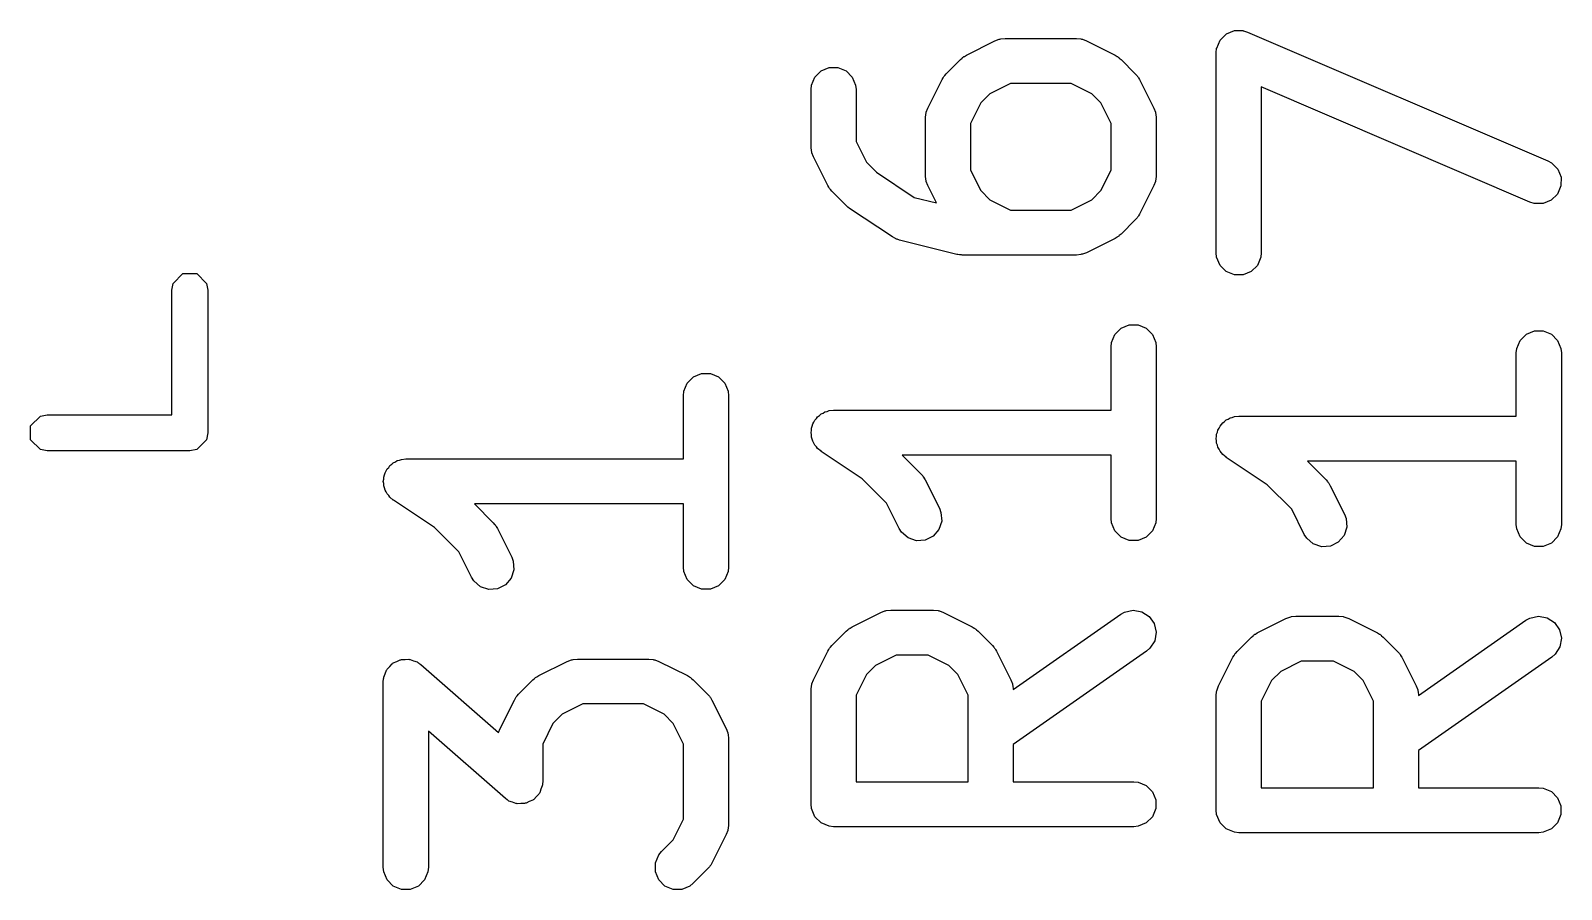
# Model space of a CAD drawing. Header units: inches. Extents: x 1.99 to 4.41, y -4.34 to -2.1.
# Drawn here: x 3.7925 to 3.9933, y -3.7759 to -3.6633 of the extents above; entities that cross this region are included whole.
import ezdxf

# ---------------------------------------------------------------- set-up
doc = ezdxf.new("R2010")
doc.units = ezdxf.units.IN
doc.header["$MEASUREMENT"] = 0
doc.layers.add('BLACK', color=250, linetype='CONTINUOUS')

msp = doc.modelspace()

# ---------------------------------------------------------------- linework, layer by layer
at = {"layer": 'BLACK', "linetype": 'CONTINUOUS'}
for p, q in [((3.919, -3.66461), (3.91954, -3.6644)), ((3.91954, -3.6644), (3.91965, -3.66439)), ((3.91965, -3.66439), (3.91975, -3.66435)), ((3.91975, -3.66435), (3.92032, -3.6643)), ((3.92032, -3.6643), (3.9297, -3.6643)), ((3.9297, -3.6643), (3.93027, -3.66435)), ((3.93027, -3.66435), (3.93037, -3.66439)), ((3.93037, -3.66439), (3.93048, -3.6644)), ((3.93048, -3.6644), (3.93102, -3.66461)), ((3.94831, -3.66504), (3.94852, -3.66452)), ((3.94852, -3.66452), (3.94853, -3.66451)), ((3.94853, -3.66451), (3.94854, -3.66449)), ((3.94854, -3.66449), (3.94894, -3.6641)), ((3.94894, -3.6641), (3.94934, -3.66371)), ((3.94934, -3.66371), (3.94935, -3.6637)), ((3.94935, -3.6637), (3.94937, -3.66369)), ((3.94937, -3.66369), (3.94989, -3.66348)), ((3.94989, -3.66348), (3.9504, -3.66326)), ((3.9504, -3.66326), (3.95042, -3.66326)), ((3.95042, -3.66326), (3.95044, -3.66326)), ((3.95044, -3.66326), (3.95099, -3.66326)), ((3.95099, -3.66326), (3.95155, -3.66326)), ((3.95155, -3.66326), (3.95157, -3.66327)), ((3.95157, -3.66327), (3.95159, -3.66327)), ((3.95159, -3.66327), (3.95214, -3.66345)), ((3.95214, -3.66345), (3.99151, -3.68032)), ((3.91501, -3.66664), (3.91525, -3.66648)), ((3.91525, -3.66648), (3.919, -3.66461)), ((3.93102, -3.66461), (3.93477, -3.66648)), ((3.93477, -3.66648), (3.93502, -3.66664)), ((3.94802, -3.66616), (3.94808, -3.66558)), ((3.94802, -3.69241), (3.94802, -3.66616)), ((3.94808, -3.66558), (3.94809, -3.66557)), ((3.94809, -3.66555), (3.94831, -3.66504)), ((3.94809, -3.66557), (3.94809, -3.66555)), ((3.89537, -3.66936), (3.89619, -3.66854)), ((3.89619, -3.66854), (3.89725, -3.6681)), ((3.89725, -3.6681), (3.8984, -3.6681)), ((3.8984, -3.6681), (3.89947, -3.66854)), ((3.89947, -3.66854), (3.90028, -3.66936)), ((3.91261, -3.66891), (3.91449, -3.66703)), ((3.91449, -3.66703), (3.91471, -3.66685)), ((3.91471, -3.66685), (3.91476, -3.66679)), ((3.91476, -3.66679), (3.91485, -3.66673)), ((3.91485, -3.66673), (3.91493, -3.66667)), ((3.91493, -3.66667), (3.91501, -3.66664)), ((3.93502, -3.66664), (3.93509, -3.66667)), ((3.93509, -3.66667), (3.93517, -3.66673)), ((3.93517, -3.66673), (3.93526, -3.66679)), ((3.93526, -3.66679), (3.93531, -3.66685)), ((3.93531, -3.66685), (3.93554, -3.66703)), ((3.93554, -3.66703), (3.93741, -3.66891)), ((3.89487, -3.671), (3.89493, -3.67042)), ((3.89493, -3.67042), (3.89537, -3.66936)), ((3.90028, -3.66936), (3.90072, -3.67042)), ((3.90072, -3.67042), (3.90078, -3.671)), ((3.91018, -3.67343), (3.91206, -3.66968)), ((3.91206, -3.66968), (3.91222, -3.66943)), ((3.91222, -3.66943), (3.91225, -3.66936)), ((3.91225, -3.66936), (3.91231, -3.66928)), ((3.91231, -3.66928), (3.91237, -3.66919)), ((3.91237, -3.66919), (3.91243, -3.66914)), ((3.91243, -3.66914), (3.91261, -3.66891)), ((3.92102, -3.6702), (3.91832, -3.67155)), ((3.929, -3.6702), (3.92102, -3.6702)), ((3.9317, -3.67155), (3.929, -3.6702)), ((3.93741, -3.66891), (3.9376, -3.66914)), ((3.9376, -3.66914), (3.93766, -3.66919)), ((3.93766, -3.66919), (3.93771, -3.66928)), ((3.93771, -3.66928), (3.93778, -3.66936)), ((3.93778, -3.66936), (3.93781, -3.66943)), ((3.93781, -3.66943), (3.93796, -3.66968)), ((3.93796, -3.66968), (3.93984, -3.67343)), ((3.89487, -3.6785), (3.89487, -3.671)), ((3.90078, -3.671), (3.90078, -3.6778)), ((3.91832, -3.67155), (3.91713, -3.67275)), ((3.9329, -3.67275), (3.9317, -3.67155)), ((3.98918, -3.68575), (3.95393, -3.67064)), ((3.95393, -3.67064), (3.95393, -3.69241)), ((3.90987, -3.67475), (3.90993, -3.67417)), ((3.90993, -3.67417), (3.90997, -3.67407)), ((3.90997, -3.67407), (3.90998, -3.67397)), ((3.90998, -3.67397), (3.91018, -3.67343)), ((3.91713, -3.67275), (3.91578, -3.67544)), ((3.93424, -3.67544), (3.9329, -3.67275)), ((3.93984, -3.67343), (3.94005, -3.67397)), ((3.94005, -3.67397), (3.94005, -3.67407)), ((3.94005, -3.67407), (3.94009, -3.67417)), ((3.94009, -3.67417), (3.94015, -3.67475)), ((3.90987, -3.68225), (3.90987, -3.67475)), ((3.91578, -3.67544), (3.91578, -3.68155)), ((3.93424, -3.68155), (3.93424, -3.67544)), ((3.94015, -3.67475), (3.94015, -3.68225)), ((3.89493, -3.67907), (3.89487, -3.6785)), ((3.90078, -3.6778), (3.90213, -3.6805)), ((3.89497, -3.67917), (3.89493, -3.67907)), ((3.89498, -3.67928), (3.89497, -3.67917)), ((3.89519, -3.67982), (3.89498, -3.67928)), ((3.89706, -3.68357), (3.89519, -3.67982)), ((3.90213, -3.6805), (3.90346, -3.68183)), ((3.99151, -3.68032), (3.99202, -3.6806)), ((3.99202, -3.6806), (3.99282, -3.68142)), ((3.90346, -3.68183), (3.90841, -3.68513)), ((3.90993, -3.68282), (3.90987, -3.68225)), ((3.91578, -3.68155), (3.91713, -3.68425)), ((3.9329, -3.68425), (3.93424, -3.68155)), ((3.94015, -3.68225), (3.94009, -3.68282)), ((3.99282, -3.68142), (3.99325, -3.68249)), ((3.99325, -3.68249), (3.99324, -3.68364)), ((3.89722, -3.68381), (3.89706, -3.68357)), ((3.89725, -3.68389), (3.89722, -3.68381)), ((3.89731, -3.68397), (3.89725, -3.68389)), ((3.89737, -3.68406), (3.89731, -3.68397)), ((3.89743, -3.68411), (3.89737, -3.68406)), ((3.89761, -3.68433), (3.89743, -3.68411)), ((3.89949, -3.68621), (3.89761, -3.68433)), ((3.90997, -3.68292), (3.90993, -3.68282)), ((3.90998, -3.68303), (3.90997, -3.68292)), ((3.91018, -3.68357), (3.90998, -3.68303)), ((3.91133, -3.68586), (3.91018, -3.68357)), ((3.91713, -3.68425), (3.91832, -3.68544)), ((3.9317, -3.68544), (3.9329, -3.68425)), ((3.93984, -3.68357), (3.93796, -3.68732)), ((3.94005, -3.68303), (3.93984, -3.68357)), ((3.94009, -3.68282), (3.94005, -3.68292)), ((3.94005, -3.68292), (3.94005, -3.68303)), ((3.99324, -3.68364), (3.99278, -3.6847)), ((3.89972, -3.6864), (3.89949, -3.68621)), ((3.89949, -3.68621), (3.89949, -3.68621)), ((3.89949, -3.68621), (3.89949, -3.68621)), ((3.89994, -3.68658), (3.89972, -3.6864)), ((3.90556, -3.69033), (3.89994, -3.68658)), ((3.89994, -3.68658), (3.89994, -3.68658)), ((3.89994, -3.68658), (3.89994, -3.68658)), ((3.90841, -3.68513), (3.91133, -3.68586)), ((3.91832, -3.68544), (3.92102, -3.68679)), ((3.929, -3.68679), (3.9317, -3.68544)), ((3.98974, -3.68592), (3.98918, -3.68575)), ((3.99089, -3.68594), (3.98974, -3.68592)), ((3.99196, -3.68551), (3.99089, -3.68594)), ((3.99278, -3.6847), (3.99196, -3.68551)), ((3.92102, -3.68679), (3.929, -3.68679)), ((3.93741, -3.68808), (3.93554, -3.68996)), ((3.9376, -3.68786), (3.93741, -3.68808)), ((3.93766, -3.68781), (3.9376, -3.68786)), ((3.93771, -3.68772), (3.93766, -3.68781)), ((3.93778, -3.68764), (3.93771, -3.68772)), ((3.93781, -3.68756), (3.93778, -3.68764)), ((3.93796, -3.68732), (3.93781, -3.68756)), ((3.90588, -3.6905), (3.90556, -3.69033)), ((3.90594, -3.69054), (3.90588, -3.6905)), ((3.90601, -3.69056), (3.90594, -3.69054)), ((3.90607, -3.6906), (3.90601, -3.69056)), ((3.90615, -3.69061), (3.90607, -3.6906)), ((3.90649, -3.69073), (3.90615, -3.69061)), ((3.93477, -3.69051), (3.93102, -3.69239)), ((3.93502, -3.69036), (3.93477, -3.69051)), ((3.93509, -3.69033), (3.93502, -3.69036)), ((3.93517, -3.69026), (3.93509, -3.69033)), ((3.93526, -3.6902), (3.93517, -3.69026)), ((3.93531, -3.69014), (3.93526, -3.6902)), ((3.93554, -3.68996), (3.93531, -3.69014)), ((3.91398, -3.69261), (3.90649, -3.69073)), ((3.91408, -3.69262), (3.91398, -3.69261)), ((3.91412, -3.69264), (3.91408, -3.69262)), ((3.91434, -3.69266), (3.91412, -3.69264)), ((3.91456, -3.69269), (3.91434, -3.69266)), ((3.93027, -3.69264), (3.9297, -3.6927)), ((3.93037, -3.6926), (3.93027, -3.69264)), ((3.93048, -3.69259), (3.93037, -3.6926)), ((3.93102, -3.69239), (3.93048, -3.69259)), ((3.94808, -3.69298), (3.94802, -3.69241)), ((3.95393, -3.69241), (3.95387, -3.69298)), ((3.9146, -3.69269), (3.91456, -3.69269)), ((3.9147, -3.6927), (3.9146, -3.69269)), ((3.9297, -3.6927), (3.9147, -3.6927)), ((3.94852, -3.69405), (3.94808, -3.69298)), ((3.94934, -3.69486), (3.94852, -3.69405)), ((3.95343, -3.69405), (3.95262, -3.69486)), ((3.95387, -3.69298), (3.95343, -3.69405)), ((3.81102, -3.69732), (3.8112, -3.69642)), ((3.8112, -3.69642), (3.81248, -3.69514)), ((3.81248, -3.69514), (3.81429, -3.69514)), ((3.81429, -3.69514), (3.81557, -3.69642)), ((3.81557, -3.69642), (3.81575, -3.69732)), ((3.9504, -3.6953), (3.94934, -3.69486)), ((3.95155, -3.6953), (3.9504, -3.6953)), ((3.95262, -3.69486), (3.95155, -3.6953)), ((3.81102, -3.71366), (3.81102, -3.69732)), ((3.81575, -3.69732), (3.81575, -3.71602)), ((3.93474, -3.7031), (3.93556, -3.70229)), ((3.93556, -3.70229), (3.93662, -3.70185)), ((3.93662, -3.70185), (3.93777, -3.70185)), ((3.93777, -3.70185), (3.93884, -3.70229)), ((3.93884, -3.70229), (3.93965, -3.7031)), ((3.98871, -3.70308), (3.98977, -3.70263)), ((3.98977, -3.70263), (3.99092, -3.70263)), ((3.99092, -3.70263), (3.99199, -3.70308)), ((3.93424, -3.70474), (3.9343, -3.70417)), ((3.9343, -3.70417), (3.93474, -3.7031)), ((3.93965, -3.7031), (3.94009, -3.70417)), ((3.94009, -3.70417), (3.94015, -3.70474)), ((3.98745, -3.70495), (3.98789, -3.70389)), ((3.98789, -3.70389), (3.98871, -3.70308)), ((3.99199, -3.70308), (3.9928, -3.70389)), ((3.9928, -3.70389), (3.99324, -3.70495)), ((3.93424, -3.71304), (3.93424, -3.70474)), ((3.94015, -3.70474), (3.94015, -3.72724)), ((3.98739, -3.70553), (3.98745, -3.70495)), ((3.98739, -3.71383), (3.98739, -3.70553)), ((3.99324, -3.70495), (3.9933, -3.70553)), ((3.9933, -3.70553), (3.9933, -3.72803)), ((3.87864, -3.70951), (3.87945, -3.70869)), ((3.87945, -3.70869), (3.88052, -3.70825)), ((3.88052, -3.70825), (3.88167, -3.70825)), ((3.88167, -3.70825), (3.88274, -3.70869)), ((3.88274, -3.70869), (3.88355, -3.70951)), ((3.87814, -3.71115), (3.8782, -3.71057)), ((3.8782, -3.71057), (3.87864, -3.70951)), ((3.88355, -3.70951), (3.88399, -3.71057)), ((3.88399, -3.71057), (3.88405, -3.71115)), ((3.87814, -3.71944), (3.87814, -3.71115)), ((3.88405, -3.71115), (3.88405, -3.73364)), ((3.7925, -3.71512), (3.79378, -3.71384)), ((3.79378, -3.71384), (3.79469, -3.71366)), ((3.79469, -3.71366), (3.81102, -3.71366)), ((3.8951, -3.71486), (3.89526, -3.71462)), ((3.89526, -3.71462), (3.89537, -3.71435)), ((3.89537, -3.71435), (3.89558, -3.71415)), ((3.89558, -3.71415), (3.89574, -3.71391)), ((3.89574, -3.71391), (3.89598, -3.71374)), ((3.89598, -3.71374), (3.89619, -3.71354)), ((3.89619, -3.71354), (3.89645, -3.71343)), ((3.89645, -3.71343), (3.89669, -3.71326)), ((3.89669, -3.71326), (3.89698, -3.71321)), ((3.89698, -3.71321), (3.89725, -3.7131)), ((3.89725, -3.7131), (3.89782, -3.71304)), ((3.89782, -3.71304), (3.89782, -3.71304)), ((3.89782, -3.71304), (3.89783, -3.71304)), ((3.89783, -3.71304), (3.89783, -3.71304)), ((3.89783, -3.71304), (3.93424, -3.71304)), ((3.94873, -3.71493), (3.94889, -3.71469)), ((3.94889, -3.71469), (3.94913, -3.71453)), ((3.94913, -3.71453), (3.94934, -3.71432)), ((3.94934, -3.71432), (3.9496, -3.71421)), ((3.9496, -3.71421), (3.94984, -3.71405)), ((3.94984, -3.71405), (3.95013, -3.71399)), ((3.95013, -3.71399), (3.9504, -3.71388)), ((3.9504, -3.71388), (3.95097, -3.71383)), ((3.95097, -3.71383), (3.95097, -3.71383)), ((3.95097, -3.71383), (3.95098, -3.71383)), ((3.95098, -3.71383), (3.95098, -3.71383)), ((3.95098, -3.71383), (3.98739, -3.71383)), ((3.7925, -3.71693), (3.7925, -3.71512)), ((3.81575, -3.71602), (3.81557, -3.71693)), ((3.89487, -3.71599), (3.89493, -3.71571)), ((3.89493, -3.71628), (3.89487, -3.71599)), ((3.89493, -3.71542), (3.89504, -3.71515)), ((3.89493, -3.71571), (3.89493, -3.71542)), ((3.89493, -3.71657), (3.89493, -3.71628)), ((3.89504, -3.71684), (3.89493, -3.71657)), ((3.89504, -3.71515), (3.8951, -3.71486)), ((3.94802, -3.71678), (3.94808, -3.7165)), ((3.94808, -3.7162), (3.94819, -3.71594)), ((3.94808, -3.7165), (3.94808, -3.7162)), ((3.94819, -3.71594), (3.94825, -3.71565)), ((3.94825, -3.71565), (3.94841, -3.71541)), ((3.94841, -3.71541), (3.94852, -3.71514)), ((3.94852, -3.71514), (3.94873, -3.71493)), ((3.79378, -3.71821), (3.7925, -3.71693)), ((3.79469, -3.71839), (3.79378, -3.71821)), ((3.81339, -3.71839), (3.79469, -3.71839)), ((3.81429, -3.71821), (3.81339, -3.71839)), ((3.81557, -3.71693), (3.81429, -3.71821)), ((3.8951, -3.71712), (3.89504, -3.71684)), ((3.89526, -3.71736), (3.8951, -3.71712)), ((3.89537, -3.71763), (3.89526, -3.71736)), ((3.89558, -3.71784), (3.89537, -3.71763)), ((3.89574, -3.71808), (3.89558, -3.71784)), ((3.89619, -3.71844), (3.89574, -3.71808)), ((3.89619, -3.71845), (3.89619, -3.71844)), ((3.90157, -3.72204), (3.89619, -3.71845)), ((3.89619, -3.71845), (3.89619, -3.71845)), ((3.89619, -3.71845), (3.89619, -3.71845)), ((3.94808, -3.71707), (3.94802, -3.71678)), ((3.94808, -3.71736), (3.94808, -3.71707)), ((3.94819, -3.71763), (3.94808, -3.71736)), ((3.94825, -3.71791), (3.94819, -3.71763)), ((3.94841, -3.71815), (3.94825, -3.71791)), ((3.94852, -3.71842), (3.94841, -3.71815)), ((3.94873, -3.71863), (3.94852, -3.71842)), ((3.94889, -3.71887), (3.94873, -3.71863)), ((3.83916, -3.72102), (3.83927, -3.72075)), ((3.83927, -3.72075), (3.83947, -3.72055)), ((3.83947, -3.72055), (3.83964, -3.72031)), ((3.83964, -3.72031), (3.83988, -3.72015)), ((3.83988, -3.72015), (3.84008, -3.71994)), ((3.84008, -3.71994), (3.84035, -3.71983)), ((3.84035, -3.71983), (3.84059, -3.71967)), ((3.84059, -3.71967), (3.84088, -3.71961)), ((3.84088, -3.71961), (3.84115, -3.7195)), ((3.84115, -3.7195), (3.84172, -3.71944)), ((3.84172, -3.71944), (3.84172, -3.71944)), ((3.84172, -3.71944), (3.84172, -3.71944)), ((3.84172, -3.71944), (3.84173, -3.71944)), ((3.84173, -3.71944), (3.87814, -3.71944)), ((3.93424, -3.71894), (3.90683, -3.71894)), ((3.90683, -3.71894), (3.90929, -3.7214)), ((3.93424, -3.72724), (3.93424, -3.71894)), ((3.94933, -3.71923), (3.94889, -3.71887)), ((3.94934, -3.71923), (3.94933, -3.71923)), ((3.94934, -3.71924), (3.94934, -3.71923)), ((3.94934, -3.71923), (3.94934, -3.71923)), ((3.95472, -3.72282), (3.94934, -3.71924)), ((3.98739, -3.71973), (3.95998, -3.71973)), ((3.95998, -3.71973), (3.96244, -3.72219)), ((3.98739, -3.72803), (3.98739, -3.71973)), ((3.83877, -3.7224), (3.83883, -3.72211)), ((3.83883, -3.72268), (3.83877, -3.7224)), ((3.83883, -3.72182), (3.83894, -3.72155)), ((3.83883, -3.72211), (3.83883, -3.72182)), ((3.83883, -3.72297), (3.83883, -3.72268)), ((3.83894, -3.72155), (3.839, -3.72127)), ((3.839, -3.72127), (3.83916, -3.72102)), ((3.90477, -3.72524), (3.90157, -3.72204)), ((3.90929, -3.7214), (3.90948, -3.72163)), ((3.90948, -3.72163), (3.90953, -3.72168)), ((3.90953, -3.72168), (3.90959, -3.72177)), ((3.90959, -3.72177), (3.90966, -3.72185)), ((3.90966, -3.72185), (3.90969, -3.72192)), ((3.90969, -3.72192), (3.90984, -3.72217)), ((3.90984, -3.72217), (3.91172, -3.72592)), ((3.96244, -3.72219), (3.96262, -3.72242)), ((3.96262, -3.72242), (3.96268, -3.72247)), ((3.96268, -3.72247), (3.96274, -3.72256)), ((3.96274, -3.72256), (3.96281, -3.72264)), ((3.96281, -3.72264), (3.96284, -3.72271)), ((3.96284, -3.72271), (3.96299, -3.72296)), ((3.83894, -3.72324), (3.83883, -3.72297)), ((3.839, -3.72353), (3.83894, -3.72324)), ((3.83916, -3.72377), (3.839, -3.72353)), ((3.83927, -3.72403), (3.83916, -3.72377)), ((3.83948, -3.72424), (3.83927, -3.72403)), ((3.83964, -3.72448), (3.83948, -3.72424)), ((3.84008, -3.72485), (3.83964, -3.72448)), ((3.95792, -3.72603), (3.95472, -3.72282)), ((3.96299, -3.72296), (3.96487, -3.72671)), ((3.84009, -3.72485), (3.84008, -3.72485)), ((3.84008, -3.72485), (3.84008, -3.72485)), ((3.84547, -3.72844), (3.84009, -3.72485)), ((3.84009, -3.72485), (3.84009, -3.72485)), ((3.87814, -3.72535), (3.85073, -3.72535)), ((3.85073, -3.72535), (3.85319, -3.72781)), ((3.87814, -3.73364), (3.87814, -3.72535)), ((3.90644, -3.72856), (3.90477, -3.72524)), ((3.91172, -3.72592), (3.91192, -3.72646)), ((3.91192, -3.72646), (3.91201, -3.72761)), ((3.95958, -3.72935), (3.95792, -3.72603)), ((3.96487, -3.72671), (3.96507, -3.72725)), ((3.84867, -3.73164), (3.84547, -3.72844)), ((3.85319, -3.72781), (3.85337, -3.72803)), ((3.85337, -3.72803), (3.85343, -3.72808)), ((3.85343, -3.72808), (3.85349, -3.72817)), ((3.85349, -3.72817), (3.85355, -3.72825)), ((3.85355, -3.72825), (3.85358, -3.72832)), ((3.85358, -3.72832), (3.85374, -3.72857)), ((3.85374, -3.72857), (3.85561, -3.73232)), ((3.90674, -3.72905), (3.90644, -3.72856)), ((3.91164, -3.7287), (3.91089, -3.72957)), ((3.91201, -3.72761), (3.91164, -3.7287)), ((3.9343, -3.72782), (3.93424, -3.72724)), ((3.93474, -3.72888), (3.9343, -3.72782)), ((3.94009, -3.72782), (3.93965, -3.72888)), ((3.94015, -3.72724), (3.94009, -3.72782)), ((3.96516, -3.7284), (3.96479, -3.72949)), ((3.96507, -3.72725), (3.96516, -3.7284)), ((3.98745, -3.7286), (3.98739, -3.72803)), ((3.98789, -3.72967), (3.98745, -3.7286)), ((3.99324, -3.7286), (3.9928, -3.72967)), ((3.9933, -3.72803), (3.99324, -3.7286)), ((3.90761, -3.72981), (3.90674, -3.72905)), ((3.90871, -3.73017), (3.90761, -3.72981)), ((3.90986, -3.73009), (3.90871, -3.73017)), ((3.91089, -3.72957), (3.90986, -3.73009)), ((3.93556, -3.7297), (3.93474, -3.72888)), ((3.93662, -3.73014), (3.93556, -3.7297)), ((3.93777, -3.73014), (3.93662, -3.73014)), ((3.93884, -3.7297), (3.93777, -3.73014)), ((3.93965, -3.72888), (3.93884, -3.7297)), ((3.95989, -3.72984), (3.95958, -3.72935)), ((3.96076, -3.73059), (3.95989, -3.72984)), ((3.96186, -3.73096), (3.96076, -3.73059)), ((3.96404, -3.73036), (3.96301, -3.73088)), ((3.96479, -3.72949), (3.96404, -3.73036)), ((3.98871, -3.73048), (3.98789, -3.72967)), ((3.98977, -3.73092), (3.98871, -3.73048)), ((3.99199, -3.73048), (3.99092, -3.73092)), ((3.9928, -3.72967), (3.99199, -3.73048)), ((3.85033, -3.73496), (3.84867, -3.73164)), ((3.85561, -3.73232), (3.85582, -3.73286)), ((3.96301, -3.73088), (3.96186, -3.73096)), ((3.99092, -3.73092), (3.98977, -3.73092)), ((3.8559, -3.73401), (3.85554, -3.7351)), ((3.85582, -3.73286), (3.8559, -3.73401)), ((3.8782, -3.73422), (3.87814, -3.73364)), ((3.87864, -3.73528), (3.8782, -3.73422)), ((3.88399, -3.73422), (3.88355, -3.73528)), ((3.88405, -3.73364), (3.88399, -3.73422)), ((3.85064, -3.73545), (3.85033, -3.73496)), ((3.85151, -3.73621), (3.85064, -3.73545)), ((3.8526, -3.73657), (3.85151, -3.73621)), ((3.85375, -3.73649), (3.8526, -3.73657)), ((3.85478, -3.73598), (3.85375, -3.73649)), ((3.85554, -3.7351), (3.85478, -3.73598)), ((3.87945, -3.7361), (3.87864, -3.73528)), ((3.88052, -3.73654), (3.87945, -3.7361)), ((3.88167, -3.73654), (3.88052, -3.73654)), ((3.88274, -3.7361), (3.88167, -3.73654)), ((3.88355, -3.73528), (3.88274, -3.7361)), ((3.90026, -3.74147), (3.90401, -3.7396)), ((3.90401, -3.7396), (3.90455, -3.73939)), ((3.90455, -3.73939), (3.90465, -3.73938)), ((3.90465, -3.73938), (3.90475, -3.73934)), ((3.90475, -3.73934), (3.90533, -3.73929)), ((3.90533, -3.73929), (3.91095, -3.73929)), ((3.91095, -3.73929), (3.91153, -3.73934)), ((3.91153, -3.73934), (3.91162, -3.73938)), ((3.91162, -3.73938), (3.91173, -3.73939)), ((3.91173, -3.73939), (3.91227, -3.7396)), ((3.91227, -3.7396), (3.91602, -3.74147)), ((3.9214, -3.74969), (3.9355, -3.73982)), ((3.9355, -3.73982), (3.93601, -3.73954)), ((3.93601, -3.73954), (3.93713, -3.73929)), ((3.93713, -3.73929), (3.93827, -3.73949)), ((3.93827, -3.73949), (3.93924, -3.74011)), ((3.93924, -3.74011), (3.9399, -3.74105)), ((3.95341, -3.74226), (3.95716, -3.74038)), ((3.95716, -3.74038), (3.9577, -3.74018)), ((3.9577, -3.74018), (3.9578, -3.74017)), ((3.9578, -3.74017), (3.9579, -3.74013)), ((3.9579, -3.74013), (3.95848, -3.74007)), ((3.95848, -3.74007), (3.9641, -3.74007)), ((3.9641, -3.74007), (3.96468, -3.74013)), ((3.96468, -3.74013), (3.96477, -3.74017)), ((3.96477, -3.74017), (3.96488, -3.74018)), ((3.96488, -3.74018), (3.96542, -3.74038)), ((3.96542, -3.74038), (3.96917, -3.74226)), ((3.97455, -3.75048), (3.98865, -3.74061)), ((3.98865, -3.74061), (3.98916, -3.74032)), ((3.98916, -3.74032), (3.99028, -3.74007)), ((3.99028, -3.74007), (3.99142, -3.74027)), ((3.99142, -3.74027), (3.99239, -3.74089)), ((3.89761, -3.7439), (3.89949, -3.74203)), ((3.89949, -3.74203), (3.89972, -3.74184)), ((3.89972, -3.74184), (3.89977, -3.74178)), ((3.89977, -3.74178), (3.89986, -3.74172)), ((3.89986, -3.74172), (3.89994, -3.74166)), ((3.89994, -3.74166), (3.90001, -3.74163)), ((3.90001, -3.74163), (3.90026, -3.74147)), ((3.91602, -3.74147), (3.91627, -3.74163)), ((3.91627, -3.74163), (3.91634, -3.74166)), ((3.91634, -3.74166), (3.91642, -3.74172)), ((3.91642, -3.74172), (3.91651, -3.74178)), ((3.91651, -3.74178), (3.91656, -3.74184)), ((3.91656, -3.74184), (3.91679, -3.74203)), ((3.91679, -3.74203), (3.91866, -3.7439)), ((3.9399, -3.74105), (3.94015, -3.74217)), ((3.94015, -3.74217), (3.93995, -3.74331)), ((3.95076, -3.74469), (3.95264, -3.74281)), ((3.95264, -3.74281), (3.95287, -3.74263)), ((3.95287, -3.74263), (3.95292, -3.74257)), ((3.95292, -3.74257), (3.95301, -3.74251)), ((3.95301, -3.74251), (3.95309, -3.74245)), ((3.95309, -3.74245), (3.95316, -3.74242)), ((3.95316, -3.74242), (3.95341, -3.74226)), ((3.96917, -3.74226), (3.96942, -3.74242)), ((3.96942, -3.74242), (3.96949, -3.74245)), ((3.96949, -3.74245), (3.96957, -3.74251)), ((3.96957, -3.74251), (3.96966, -3.74257)), ((3.96966, -3.74257), (3.96971, -3.74263)), ((3.96971, -3.74263), (3.96994, -3.74281)), ((3.96994, -3.74281), (3.97181, -3.74469)), ((3.99239, -3.74089), (3.99305, -3.74184)), ((3.99305, -3.74184), (3.9933, -3.74296)), ((3.89519, -3.74842), (3.89706, -3.74467)), ((3.89706, -3.74467), (3.89722, -3.74442)), ((3.89722, -3.74442), (3.89725, -3.74435)), ((3.89725, -3.74435), (3.89731, -3.74427)), ((3.89731, -3.74427), (3.89737, -3.74418)), ((3.89737, -3.74418), (3.89743, -3.74413)), ((3.89743, -3.74413), (3.89761, -3.7439)), ((3.91866, -3.7439), (3.91885, -3.74413)), ((3.91885, -3.74413), (3.91891, -3.74418)), ((3.91891, -3.74418), (3.91896, -3.74427)), ((3.91896, -3.74427), (3.91903, -3.74435)), ((3.91903, -3.74435), (3.91906, -3.74442)), ((3.91906, -3.74442), (3.91922, -3.74467)), ((3.91922, -3.74467), (3.92109, -3.74842)), ((3.93889, -3.74466), (3.9214, -3.7569)), ((3.93933, -3.74428), (3.93889, -3.74466)), ((3.93995, -3.74331), (3.93933, -3.74428)), ((3.95058, -3.74491), (3.95076, -3.74469)), ((3.97181, -3.74469), (3.972, -3.74491)), ((3.9931, -3.7441), (3.99248, -3.74507)), ((3.9933, -3.74296), (3.9931, -3.7441)), ((3.83927, -3.747), (3.83961, -3.74666)), ((3.83961, -3.74666), (3.83993, -3.7463)), ((3.83993, -3.7463), (3.84001, -3.74626)), ((3.84001, -3.74626), (3.84008, -3.74619)), ((3.84008, -3.74619), (3.84053, -3.746)), ((3.84053, -3.746), (3.84096, -3.74579)), ((3.84096, -3.74579), (3.84106, -3.74578)), ((3.84106, -3.74578), (3.84115, -3.74574)), ((3.84115, -3.74574), (3.84163, -3.74574)), ((3.84163, -3.74574), (3.84211, -3.74571)), ((3.84211, -3.74571), (3.8422, -3.74574)), ((3.8422, -3.74574), (3.8423, -3.74574)), ((3.8423, -3.74574), (3.84274, -3.74593)), ((3.84274, -3.74593), (3.8432, -3.74608)), ((3.8432, -3.74608), (3.84331, -3.74616)), ((3.84331, -3.74616), (3.84337, -3.74619)), ((3.84337, -3.74619), (3.84342, -3.74624)), ((3.84342, -3.74624), (3.84367, -3.74642)), ((3.84367, -3.74642), (3.85388, -3.75535)), ((3.85915, -3.74787), (3.8629, -3.746)), ((3.8629, -3.746), (3.86344, -3.74579)), ((3.86344, -3.74579), (3.86355, -3.74579)), ((3.86355, -3.74579), (3.86365, -3.74574)), ((3.86365, -3.74574), (3.86422, -3.74569)), ((3.86422, -3.74569), (3.8736, -3.74569)), ((3.8736, -3.74569), (3.87417, -3.74574)), ((3.87417, -3.74574), (3.87427, -3.74579)), ((3.87427, -3.74579), (3.87438, -3.74579)), ((3.87438, -3.74579), (3.87492, -3.746)), ((3.87492, -3.746), (3.87867, -3.74787)), ((3.90333, -3.74654), (3.90213, -3.74774)), ((3.90602, -3.74519), (3.90333, -3.74654)), ((3.91025, -3.74519), (3.90602, -3.74519)), ((3.91295, -3.74654), (3.91025, -3.74519)), ((3.91415, -3.74774), (3.91295, -3.74654)), ((3.94834, -3.7492), (3.95021, -3.74545)), ((3.95021, -3.74545), (3.95037, -3.74521)), ((3.95037, -3.74521), (3.9504, -3.74513)), ((3.9504, -3.74513), (3.95046, -3.74505)), ((3.95046, -3.74505), (3.95052, -3.74497)), ((3.95052, -3.74497), (3.95058, -3.74491)), ((3.95917, -3.74598), (3.95648, -3.74733)), ((3.9634, -3.74598), (3.95917, -3.74598)), ((3.9661, -3.74733), (3.9634, -3.74598)), ((3.972, -3.74491), (3.97206, -3.74497)), ((3.97206, -3.74497), (3.97211, -3.74505)), ((3.97211, -3.74505), (3.97218, -3.74513)), ((3.97218, -3.74513), (3.97221, -3.74521)), ((3.97221, -3.74521), (3.97237, -3.74545)), ((3.97237, -3.74545), (3.97424, -3.7492)), ((3.99204, -3.74544), (3.97455, -3.75769)), ((3.99248, -3.74507), (3.99204, -3.74544)), ((3.83877, -3.74864), (3.8388, -3.74834)), ((3.83877, -3.77301), (3.83877, -3.74864)), ((3.8388, -3.74826), (3.83882, -3.74821)), ((3.8388, -3.74834), (3.8388, -3.74826)), ((3.83882, -3.74821), (3.83883, -3.74806)), ((3.83883, -3.74806), (3.83901, -3.74762)), ((3.83901, -3.74762), (3.83917, -3.74717)), ((3.83917, -3.74717), (3.83923, -3.74709)), ((3.83923, -3.74709), (3.83927, -3.747)), ((3.85651, -3.7503), (3.85838, -3.74843)), ((3.85838, -3.74843), (3.85861, -3.74824)), ((3.85861, -3.74824), (3.85866, -3.74818)), ((3.85866, -3.74818), (3.85875, -3.74813)), ((3.85875, -3.74813), (3.85883, -3.74806)), ((3.85883, -3.74806), (3.8589, -3.74803)), ((3.8589, -3.74803), (3.85915, -3.74787)), ((3.87867, -3.74787), (3.87891, -3.74803)), ((3.87891, -3.74803), (3.87899, -3.74806)), ((3.87899, -3.74806), (3.87907, -3.74813)), ((3.87907, -3.74813), (3.87916, -3.74818)), ((3.87916, -3.74818), (3.87921, -3.74824)), ((3.87921, -3.74824), (3.87943, -3.74843)), ((3.87943, -3.74843), (3.88131, -3.7503)), ((3.89498, -3.74896), (3.89519, -3.74842)), ((3.90213, -3.74774), (3.90078, -3.75043)), ((3.9155, -3.75043), (3.91415, -3.74774)), ((3.92109, -3.74842), (3.9213, -3.74896)), ((3.95528, -3.74852), (3.95393, -3.75122)), ((3.95648, -3.74733), (3.95528, -3.74852)), ((3.9673, -3.74852), (3.9661, -3.74733)), ((3.96865, -3.75122), (3.9673, -3.74852)), ((3.85596, -3.75107), (3.85611, -3.75082)), ((3.85611, -3.75082), (3.85614, -3.75075)), ((3.85614, -3.75075), (3.85621, -3.75067)), ((3.85621, -3.75067), (3.85627, -3.75058)), ((3.85627, -3.75058), (3.85632, -3.75053)), ((3.85632, -3.75053), (3.85651, -3.7503)), ((3.88131, -3.7503), (3.88149, -3.75053)), ((3.88149, -3.75053), (3.88155, -3.75058)), ((3.88155, -3.75058), (3.88161, -3.75067)), ((3.88161, -3.75067), (3.88168, -3.75075)), ((3.88168, -3.75075), (3.88171, -3.75082)), ((3.88171, -3.75082), (3.88186, -3.75107)), ((3.89487, -3.74974), (3.89493, -3.74916)), ((3.89487, -3.76474), (3.89487, -3.74974)), ((3.89493, -3.74916), (3.89497, -3.74906)), ((3.89497, -3.74906), (3.89498, -3.74896)), ((3.90078, -3.75043), (3.90078, -3.76178)), ((3.9155, -3.76178), (3.9155, -3.75043)), ((3.9213, -3.74896), (3.92131, -3.74906)), ((3.92131, -3.74906), (3.92135, -3.74916)), ((3.92135, -3.74916), (3.9214, -3.74969)), ((3.94802, -3.75052), (3.94808, -3.74995)), ((3.94802, -3.76552), (3.94802, -3.75052)), ((3.94808, -3.74995), (3.94812, -3.74985)), ((3.94812, -3.74985), (3.94813, -3.74975)), ((3.94813, -3.74975), (3.94834, -3.7492)), ((3.97424, -3.7492), (3.97445, -3.74975)), ((3.97445, -3.74975), (3.97445, -3.74985)), ((3.97445, -3.74985), (3.9745, -3.74995)), ((3.9745, -3.74995), (3.97455, -3.75048)), ((3.85408, -3.75482), (3.85596, -3.75107)), ((3.86492, -3.75159), (3.86222, -3.75294)), ((3.8729, -3.75159), (3.86492, -3.75159)), ((3.8756, -3.75294), (3.8729, -3.75159)), ((3.88186, -3.75107), (3.88374, -3.75482)), ((3.95393, -3.75122), (3.95393, -3.76257)), ((3.96865, -3.76257), (3.96865, -3.75122)), ((3.85388, -3.75535), (3.85408, -3.75482)), ((3.86102, -3.75414), (3.85968, -3.75684)), ((3.86222, -3.75294), (3.86102, -3.75414)), ((3.87679, -3.75414), (3.8756, -3.75294)), ((3.87814, -3.75684), (3.87679, -3.75414)), ((3.88374, -3.75482), (3.88394, -3.75536)), ((3.85478, -3.76399), (3.84468, -3.75515)), ((3.84468, -3.75515), (3.84468, -3.77301)), ((3.85968, -3.75684), (3.85968, -3.76176)), ((3.87814, -3.76669), (3.87814, -3.75684)), ((3.88394, -3.75536), (3.88395, -3.75547)), ((3.88395, -3.75547), (3.88399, -3.75556)), ((3.88399, -3.75556), (3.88405, -3.75614)), ((3.88405, -3.75614), (3.88405, -3.76739)), ((3.9214, -3.7569), (3.9214, -3.76178)), ((3.97455, -3.75769), (3.97455, -3.76257)), ((3.85944, -3.76278), (3.85928, -3.76324)), ((3.85962, -3.76234), (3.85944, -3.76278)), ((3.85963, -3.7622), (3.85962, -3.76234)), ((3.85965, -3.76215), (3.85963, -3.7622)), ((3.85968, -3.76176), (3.85965, -3.76207)), ((3.85965, -3.76207), (3.85965, -3.76215)), ((3.90078, -3.76178), (3.9155, -3.76178)), ((3.9214, -3.76178), (3.9372, -3.76178)), ((3.9372, -3.76178), (3.93777, -3.76184)), ((3.93777, -3.76184), (3.93884, -3.76228)), ((3.93884, -3.76228), (3.93965, -3.7631)), ((3.95393, -3.76257), (3.96865, -3.76257)), ((3.97455, -3.76257), (3.99035, -3.76257)), ((3.99035, -3.76257), (3.99092, -3.76263)), ((3.99092, -3.76263), (3.99199, -3.76307)), ((3.85503, -3.76416), (3.85478, -3.76399)), ((3.85508, -3.76422), (3.85503, -3.76416)), ((3.85513, -3.76424), (3.85508, -3.76422)), ((3.85525, -3.76432), (3.85513, -3.76424)), ((3.8557, -3.76448), (3.85525, -3.76432)), ((3.85615, -3.76466), (3.8557, -3.76448)), ((3.85625, -3.76466), (3.85615, -3.76466)), ((3.85634, -3.76469), (3.85625, -3.76466)), ((3.85682, -3.76466), (3.85634, -3.76469)), ((3.8573, -3.76466), (3.85682, -3.76466)), ((3.85739, -3.76462), (3.8573, -3.76466)), ((3.85749, -3.76462), (3.85739, -3.76462)), ((3.85792, -3.7644), (3.85749, -3.76462)), ((3.85836, -3.76422), (3.85792, -3.7644)), ((3.85843, -3.76415), (3.85836, -3.76422)), ((3.85852, -3.7641), (3.85843, -3.76415)), ((3.85884, -3.76374), (3.85852, -3.7641)), ((3.85918, -3.7634), (3.85884, -3.76374)), ((3.85922, -3.76331), (3.85918, -3.7634)), ((3.85928, -3.76324), (3.85922, -3.76331)), ((3.89493, -3.76531), (3.89487, -3.76474)), ((3.93965, -3.7631), (3.94009, -3.76416)), ((3.94009, -3.76416), (3.94009, -3.76531)), ((3.99199, -3.76307), (3.9928, -3.76388)), ((3.9928, -3.76388), (3.99324, -3.76495)), ((3.99324, -3.76495), (3.99324, -3.7661)), ((3.87679, -3.76939), (3.87814, -3.76669)), ((3.89537, -3.76638), (3.89493, -3.76531)), ((3.89619, -3.76719), (3.89537, -3.76638)), ((3.93965, -3.76638), (3.93884, -3.76719)), ((3.94009, -3.76531), (3.93965, -3.76638)), ((3.94808, -3.7661), (3.94802, -3.76552)), ((3.94852, -3.76716), (3.94808, -3.7661)), ((3.99324, -3.7661), (3.9928, -3.76716)), ((3.88374, -3.76871), (3.88186, -3.77246)), ((3.88394, -3.76817), (3.88374, -3.76871)), ((3.88395, -3.76806), (3.88394, -3.76817)), ((3.88399, -3.76796), (3.88395, -3.76806)), ((3.88405, -3.76739), (3.88399, -3.76796)), ((3.89725, -3.76763), (3.89619, -3.76719)), ((3.89783, -3.76769), (3.89725, -3.76763)), ((3.9372, -3.76769), (3.89783, -3.76769)), ((3.93777, -3.76763), (3.9372, -3.76769)), ((3.93884, -3.76719), (3.93777, -3.76763)), ((3.94934, -3.76798), (3.94852, -3.76716)), ((3.9504, -3.76842), (3.94934, -3.76798)), ((3.95098, -3.76848), (3.9504, -3.76842)), ((3.99035, -3.76848), (3.95098, -3.76848)), ((3.99092, -3.76842), (3.99035, -3.76848)), ((3.99199, -3.76798), (3.99092, -3.76842)), ((3.9928, -3.76716), (3.99199, -3.76798)), ((3.87489, -3.77137), (3.87526, -3.77092)), ((3.87526, -3.77092), (3.87679, -3.76939)), ((3.87445, -3.77244), (3.87489, -3.77137)), ((3.87445, -3.77359), (3.87445, -3.77244)), ((3.88155, -3.77295), (3.88149, -3.773)), ((3.88161, -3.77286), (3.88155, -3.77295)), ((3.88168, -3.77278), (3.88161, -3.77286)), ((3.88171, -3.77271), (3.88168, -3.77278)), ((3.88186, -3.77246), (3.88171, -3.77271)), ((3.83883, -3.77359), (3.83877, -3.77301)), ((3.83927, -3.77465), (3.83883, -3.77359)), ((3.84008, -3.77547), (3.83927, -3.77465)), ((3.84418, -3.77465), (3.84337, -3.77547)), ((3.84462, -3.77359), (3.84418, -3.77465)), ((3.84468, -3.77301), (3.84462, -3.77359)), ((3.87489, -3.77465), (3.87445, -3.77359)), ((3.87571, -3.77547), (3.87489, -3.77465)), ((3.88131, -3.77323), (3.87943, -3.7751)), ((3.88149, -3.773), (3.88131, -3.77323)), ((3.84115, -3.77591), (3.84008, -3.77547)), ((3.8423, -3.77591), (3.84115, -3.77591)), ((3.84337, -3.77547), (3.8423, -3.77591)), ((3.87677, -3.77591), (3.87571, -3.77547)), ((3.87792, -3.77591), (3.87677, -3.77591)), ((3.87899, -3.77547), (3.87792, -3.77591)), ((3.87943, -3.7751), (3.87899, -3.77547))]:
    msp.add_line(p, q, dxfattribs=at)

doc.saveas('drawing.dxf')
